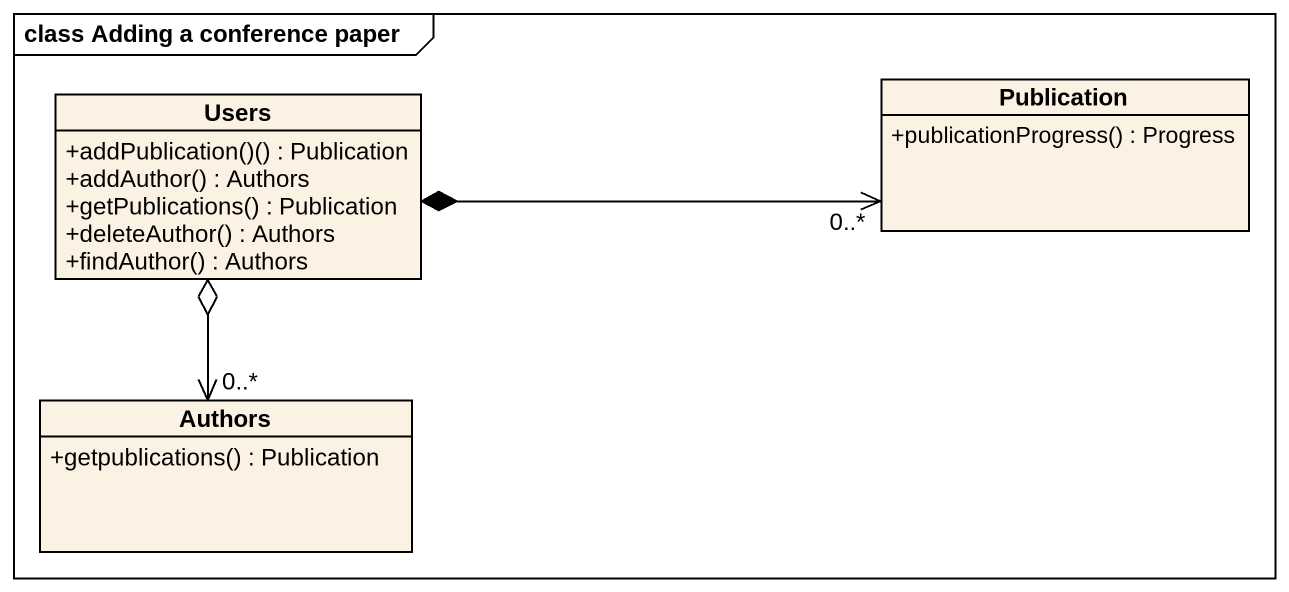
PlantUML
@startuml
mainframe class Adding a conference paper
hide circle
hide empty members
skinparam classAttributeIconSize 0
class Users {
  +addPublication()() : Publication
  +addAuthor() : Authors
  +getPublications() : Publication
  +deleteAuthor() : Authors
  +findAuthor() : Authors
}
class Publication {
  +publicationProgress() : Progress
}
class Authors {
  +getpublications() : Publication
}
Users *-right-> "0..*" Publication
Users o--> "0..*" Authors
@enduml
